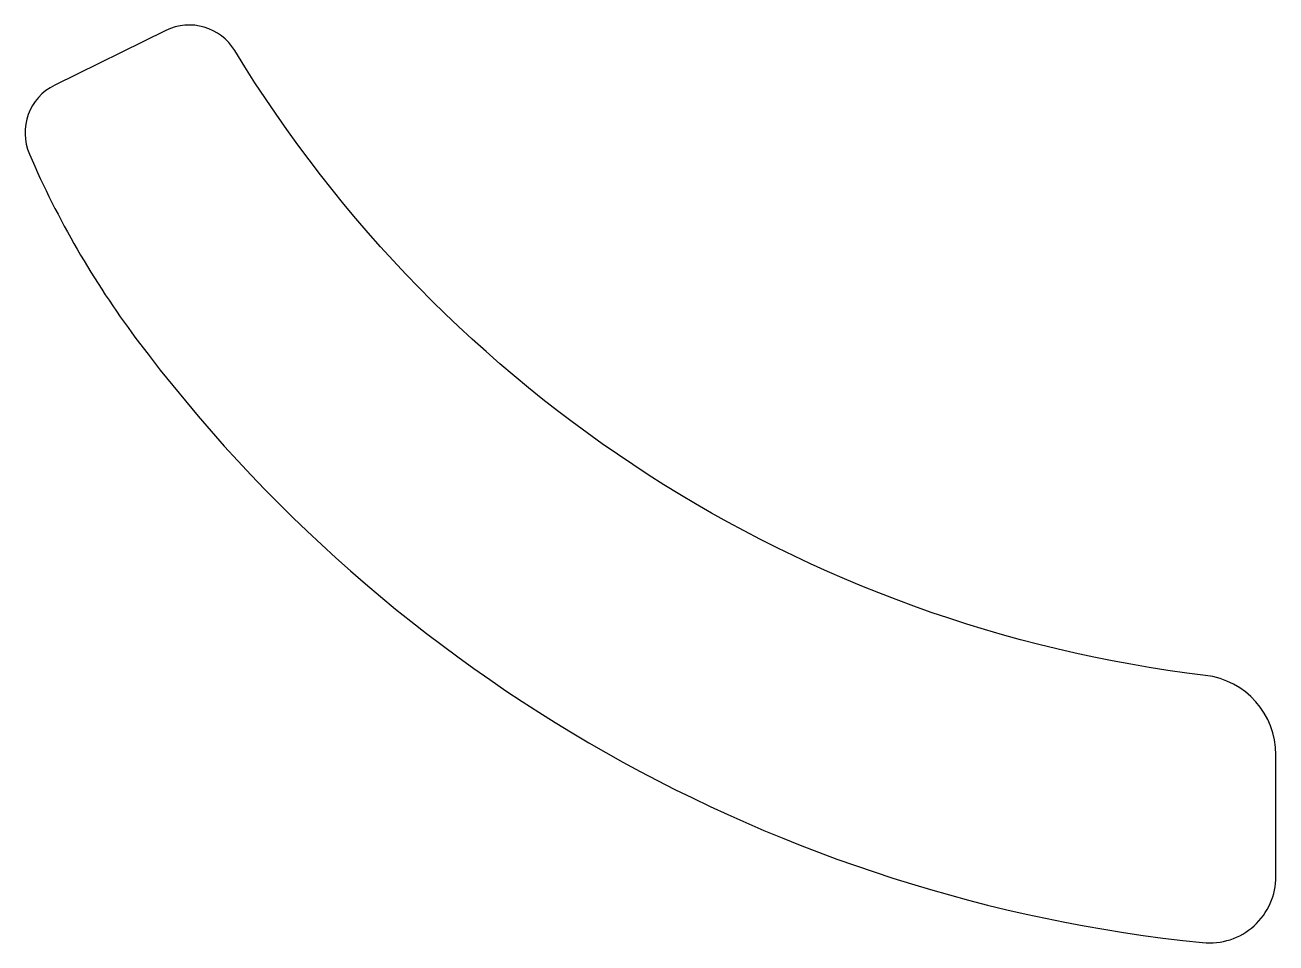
# Model space of a CAD drawing. Header units: millimetres. Extents: x -12.9 to 81, y 5.2 to 74.2.
import ezdxf

# ---------------------------------------------------------------- set-up
doc = ezdxf.new("R2010")
doc.units = ezdxf.units.MM
doc.layers.get('0').update_dxf_attribs({"linetype": 'CONTINUOUS'})

msp = doc.modelspace()

# ---------------------------------------------------------------- linework, layer by layer
msp.add_lwpolyline([(-4.585, 50.627, 0.210037), (75.494, 5.257, 0.444241), (81, 10.231), (81, 19.363, 0.379694), (75.714, 25.321, -0.230257), (2.837, 72.228, 0.388485), (-2.348, 73.739), (-10.682, 69.634, 0.39963), (-12.587, 64.46, 0.058485)], format="xyb", close=True)

doc.saveas('drawing.dxf')
